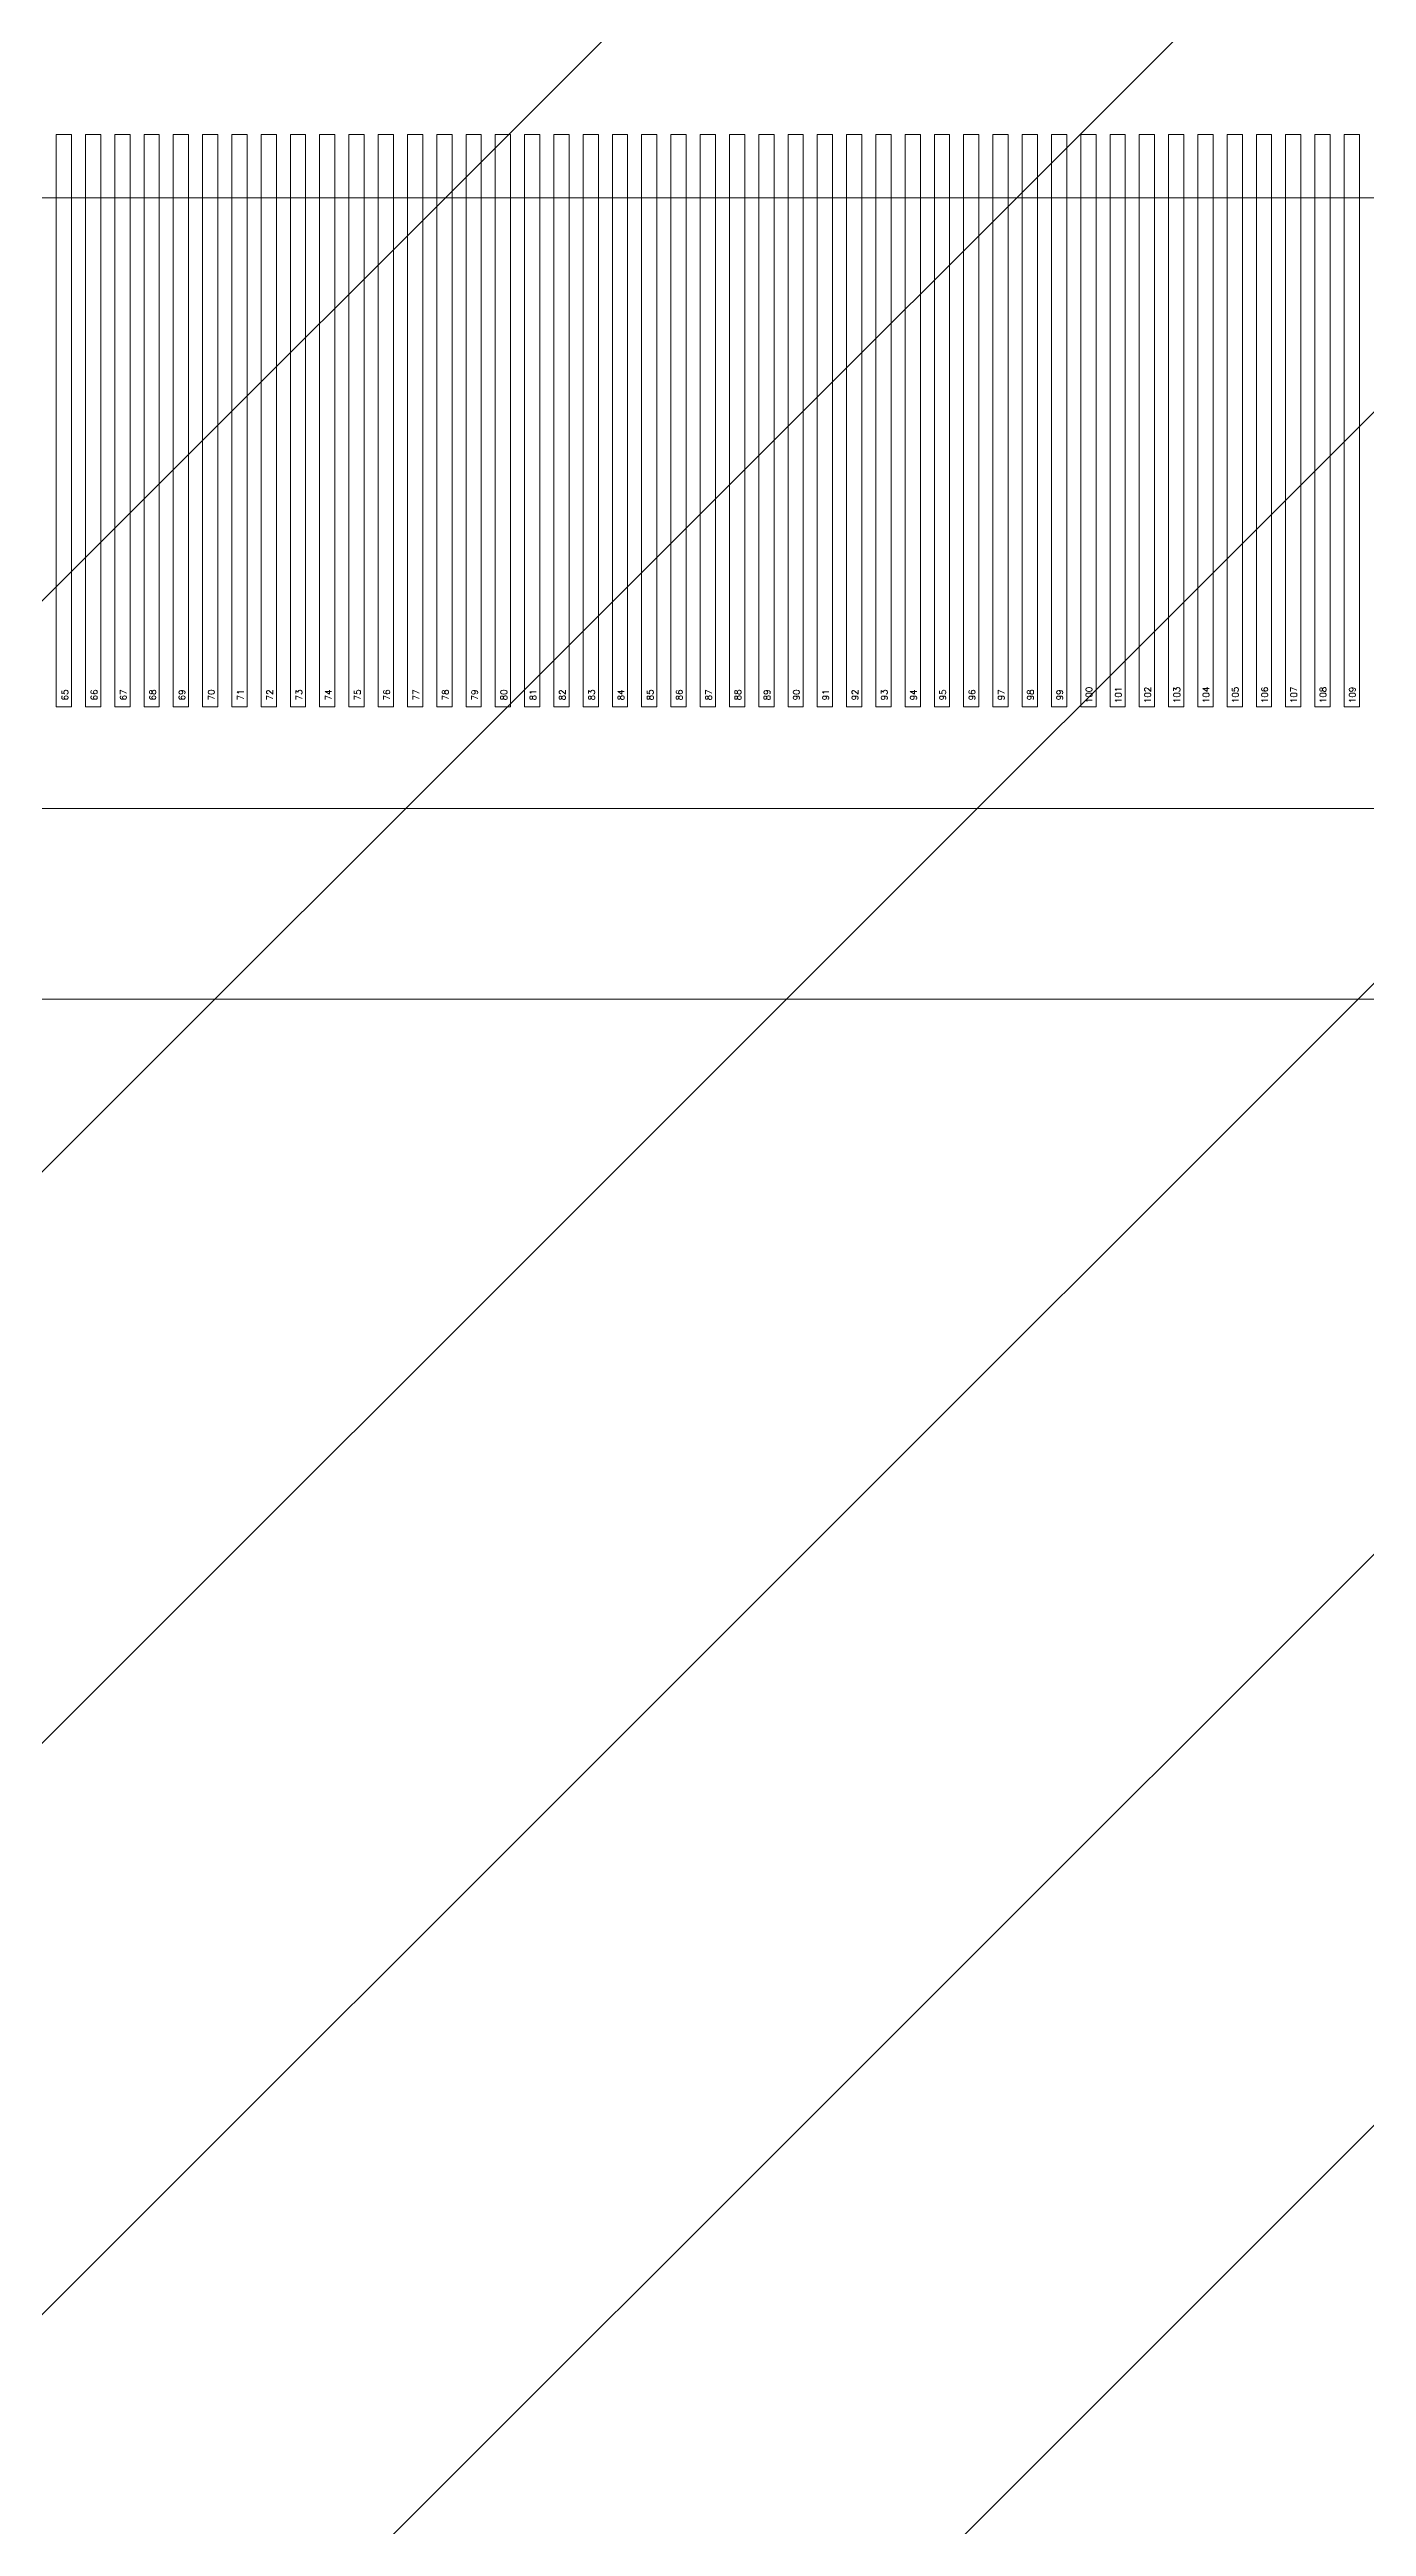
# Model space of a CAD drawing. Header units: millimetres. Extents: x 1845 to 2650, y -178 to 579.
# Drawn here: x 2452.27 to 2453.304, y 282.018 to 283.965 of the extents above; entities that cross this region are included whole.
import ezdxf
from ezdxf.enums import TextEntityAlignment as Align
from ezdxf.lldxf.tags import DXFTag

# ---------------------------------------------------------------- set-up
doc = ezdxf.new("R2010")
doc.units = ezdxf.units.MM
doc.layers.get('0').update_dxf_attribs({"lineweight": 5})
doc.layers.get('Defpoints').update_dxf_attribs({"lineweight": 5})
doc.layers.add('10 Pin_number', color=190, linetype='Continuous')
for name, color, linetype, lineweight in [('CG', 6, 'Continuous', 5), ('COF', 4, 'Continuous', 5), ('DIM', 3, 'Continuous', 5), ('ITO', 2, 'Continuous', 5)]:
    doc.layers.add(name, color=color, linetype=linetype, lineweight=lineweight)
doc.styles.add('RD', font='ROMAND.shx', dxfattribs={"width": 0.8})
doc.styles.get("Standard").update_dxf_attribs({"font": 'txt', "bigfont": 'gbcbig.shx'})
tags = doc.linetypes.add('CENTER', pattern=[0.6, 0.375, -0.075, 0.075, -0.075]).pattern_tags.tags
tags[10:11] = [DXFTag(74, 4), DXFTag(75, 0), DXFTag(340, '0'), DXFTag(46, 1.0), DXFTag(50, 0.0), DXFTag(44, 0.0), DXFTag(45, 0.0)]
tags[8:9] = [DXFTag(74, 4), DXFTag(75, 0), DXFTag(340, '0'), DXFTag(46, 1.0), DXFTag(50, 0.0), DXFTag(44, 0.0), DXFTag(45, 0.0)]
tags[6:7] = [DXFTag(74, 4), DXFTag(75, 0), DXFTag(340, '0'), DXFTag(46, 1.0), DXFTag(50, 0.0), DXFTag(44, 0.0), DXFTag(45, 0.0)]
tags[4:5] = [DXFTag(74, 4), DXFTag(75, 0), DXFTag(340, '0'), DXFTag(46, 1.0), DXFTag(50, 0.0), DXFTag(44, 0.0), DXFTag(45, 0.0)]
doc.dimstyles.new('DIM', dxfattribs={"dimtxt": 0.8, "dimasz": 0.8, "dimexe": 0, "dimexo": 0.5, "dimgap": 0.11, "dimtad": 0, "dimzin": 1, "dimdsep": 46, "dimtxsty": 'RD', "dimcen": 0, "dimclrd": 256, "dimclre": 256, "dimclrt": 256, "dimadec": 0, "dimazin": 0, "dimtm": 1e-09, "dimtfac": 1, "dimtofl": 0, "dimtmove": 0, "dimatfit": 3, "dimfxl": 1, "dimlwe": -1, "dimarcsym": 0})

# ---------------------------------------------------------------- blocks, each defined once
blk = doc.blocks.new('R196GRM-001-PNL-V01-A')
at = {"layer": 'ITO', "lineweight": 5}
blk.add_lwpolyline([(1189.8014, 2.4129), (1205.6714, 2.4129, -0.414214), (1214.2714, -6.1871), (1214.2714, -30.1971, -0.414214), (1205.6714, -38.7971), (1189.8014, -38.7971, -0.414214), (1181.2014, -30.1971), (1181.2014, -6.1871, -0.414214)], format="xyb", close=True, dxfattribs=at)
at = {"layer": 'ITO', "color": 255, "linetype": 'Continuous', "ltscale": 0.2}
for points in [[(1195.6719, -38.2671), (1195.6839, -38.2671), (1195.6839, -38.7171), (1195.6719, -38.7171)], [(1195.6949, -38.2671), (1195.7069, -38.2671), (1195.7069, -38.7171), (1195.6949, -38.7171)], [(1195.7179, -38.2671), (1195.7299, -38.2671), (1195.7299, -38.7171), (1195.7179, -38.7171)], [(1195.7409, -38.2671), (1195.7529, -38.2671), (1195.7529, -38.7171), (1195.7409, -38.7171)], [(1195.7639, -38.2671), (1195.7759, -38.2671), (1195.7759, -38.7171), (1195.7639, -38.7171)], [(1195.7869, -38.2671), (1195.7989, -38.2671), (1195.7989, -38.7171), (1195.7869, -38.7171)], [(1195.8099, -38.2671), (1195.8219, -38.2671), (1195.8219, -38.7171), (1195.8099, -38.7171)], [(1195.8329, -38.2671), (1195.8449, -38.2671), (1195.8449, -38.7171), (1195.8329, -38.7171)], [(1195.8559, -38.2671), (1195.8679, -38.2671), (1195.8679, -38.7171), (1195.8559, -38.7171)], [(1195.8789, -38.2671), (1195.8909, -38.2671), (1195.8909, -38.7171), (1195.8789, -38.7171)], [(1195.9019, -38.2671), (1195.9139, -38.2671), (1195.9139, -38.7171), (1195.9019, -38.7171)], [(1195.9249, -38.2671), (1195.9369, -38.2671), (1195.9369, -38.7171), (1195.9249, -38.7171)], [(1195.9479, -38.2671), (1195.9599, -38.2671), (1195.9599, -38.7171), (1195.9479, -38.7171)], [(1195.9709, -38.2671), (1195.9829, -38.2671), (1195.9829, -38.7171), (1195.9709, -38.7171)], [(1195.9939, -38.2671), (1196.0059, -38.2671), (1196.0059, -38.7171), (1195.9939, -38.7171)], [(1196.0169, -38.2671), (1196.0289, -38.2671), (1196.0289, -38.7171), (1196.0169, -38.7171)], [(1196.0399, -38.2671), (1196.0519, -38.2671), (1196.0519, -38.7171), (1196.0399, -38.7171)], [(1196.0629, -38.2671), (1196.0749, -38.2671), (1196.0749, -38.7171), (1196.0629, -38.7171)], [(1196.0859, -38.2671), (1196.0979, -38.2671), (1196.0979, -38.7171), (1196.0859, -38.7171)], [(1196.1089, -38.2671), (1196.1209, -38.2671), (1196.1209, -38.7171), (1196.1089, -38.7171)], [(1196.1319, -38.2671), (1196.1439, -38.2671), (1196.1439, -38.7171), (1196.1319, -38.7171)], [(1196.1549, -38.2671), (1196.1669, -38.2671), (1196.1669, -38.7171), (1196.1549, -38.7171)], [(1196.1779, -38.2671), (1196.1899, -38.2671), (1196.1899, -38.7171), (1196.1779, -38.7171)], [(1196.2009, -38.2671), (1196.2129, -38.2671), (1196.2129, -38.7171), (1196.2009, -38.7171)], [(1196.2239, -38.2671), (1196.2359, -38.2671), (1196.2359, -38.7171), (1196.2239, -38.7171)], [(1196.2469, -38.2671), (1196.2589, -38.2671), (1196.2589, -38.7171), (1196.2469, -38.7171)], [(1196.2699, -38.2671), (1196.2819, -38.2671), (1196.2819, -38.7171), (1196.2699, -38.7171)], [(1196.2929, -38.2671), (1196.3049, -38.2671), (1196.3049, -38.7171), (1196.2929, -38.7171)], [(1196.3159, -38.2671), (1196.3279, -38.2671), (1196.3279, -38.7171), (1196.3159, -38.7171)], [(1196.3389, -38.2671), (1196.3509, -38.2671), (1196.3509, -38.7171), (1196.3389, -38.7171)], [(1196.3619, -38.2671), (1196.3739, -38.2671), (1196.3739, -38.7171), (1196.3619, -38.7171)], [(1196.3849, -38.2671), (1196.3969, -38.2671), (1196.3969, -38.7171), (1196.3849, -38.7171)], [(1196.4079, -38.2671), (1196.4199, -38.2671), (1196.4199, -38.7171), (1196.4079, -38.7171)], [(1196.4309, -38.2671), (1196.4429, -38.2671), (1196.4429, -38.7171), (1196.4309, -38.7171)], [(1196.4539, -38.2671), (1196.4659, -38.2671), (1196.4659, -38.7171), (1196.4539, -38.7171)], [(1196.4769, -38.2671), (1196.4889, -38.2671), (1196.4889, -38.7171), (1196.4769, -38.7171)], [(1196.4999, -38.2671), (1196.5119, -38.2671), (1196.5119, -38.7171), (1196.4999, -38.7171)], [(1196.5229, -38.2671), (1196.5349, -38.2671), (1196.5349, -38.7171), (1196.5229, -38.7171)], [(1196.5459, -38.2671), (1196.5579, -38.2671), (1196.5579, -38.7171), (1196.5459, -38.7171)], [(1196.5689, -38.2671), (1196.5809, -38.2671), (1196.5809, -38.7171), (1196.5689, -38.7171)], [(1196.5919, -38.2671), (1196.6039, -38.2671), (1196.6039, -38.7171), (1196.5919, -38.7171)], [(1196.6149, -38.2671), (1196.6269, -38.2671), (1196.6269, -38.7171), (1196.6149, -38.7171)], [(1196.6379, -38.2671), (1196.6499, -38.2671), (1196.6499, -38.7171), (1196.6379, -38.7171)], [(1196.6609, -38.2671), (1196.6729, -38.2671), (1196.6729, -38.7171), (1196.6609, -38.7171)], [(1196.6839, -38.2671), (1196.6959, -38.2671), (1196.6959, -38.7171), (1196.6839, -38.7171)]]:
    blk.add_lwpolyline(points, close=True, dxfattribs=at)
at = {"layer": '10 Pin_number'}
for s, p in [('65', (1195.6787, -38.7078)), ('66', (1195.7017, -38.7078)), ('67', (1195.7247, -38.7078)), ('68', (1195.7477, -38.7078)), ('69', (1195.7707, -38.7078)), ('70', (1195.7937, -38.7078)), ('71', (1195.8167, -38.7078)), ('72', (1195.8397, -38.7078)), ('73', (1195.8627, -38.7078)), ('74', (1195.8857, -38.7078)), ('75', (1195.9086, -38.7078)), ('76', (1195.9316, -38.7078)), ('77', (1195.9546, -38.7078)), ('78', (1195.9776, -38.7078)), ('79', (1196.0006, -38.7078)), ('80', (1196.0236, -38.7078)), ('81', (1196.0466, -38.7078)), ('82', (1196.0696, -38.7078)), ('83', (1196.0926, -38.7078)), ('84', (1196.1156, -38.7078)), ('85', (1196.1386, -38.7078)), ('86', (1196.1615, -38.7078)), ('87', (1196.1845, -38.7078)), ('88', (1196.2075, -38.7078)), ('89', (1196.2305, -38.7078)), ('90', (1196.2535, -38.7078)), ('91', (1196.2765, -38.7078)), ('92', (1196.2995, -38.7078)), ('93', (1196.3225, -38.7078)), ('94', (1196.3455, -38.7078)), ('95', (1196.3685, -38.7078)), ('96', (1196.3915, -38.7078)), ('97', (1196.4144, -38.7078)), ('98', (1196.4374, -38.7078)), ('99', (1196.4604, -38.7078)), ('100', (1196.4834, -38.7078)), ('101', (1196.5064, -38.7078)), ('102', (1196.5294, -38.7078)), ('103', (1196.5524, -38.7078)), ('104', (1196.5754, -38.7078)), ('105', (1196.5984, -38.7078)), ('106', (1196.6214, -38.7078)), ('107', (1196.6443, -38.7078)), ('108', (1196.6673, -38.7078)), ('109', (1196.6903, -38.7078))]:
    blk.add_text(s, height=0.005, rotation=90, dxfattribs=at).set_placement(p, align=Align.MIDDLE_CENTER)
blk = doc.blocks.new('R196GRM-001-PNLA-V01-A')
at = {"layer": 'ITO', "linetype": 'CENTER', "lineweight": 5}
blk.add_blockref('R196GRM-001-PNL-V01-A', (488.7815, -123.8999), dxfattribs=at)
blk = doc.blocks.new('*D76')
at = {"layer": 'Defpoints', "color": 0, "lineweight": 5, "transparency": 16777216}
for p in [(2421.8302, 324.5785), (2454.3393, 324.5785), (2448.2215, 283.3685)]:
    blk.add_point(p, dxfattribs=at)
at = {"layer": 'DIM', "transparency": 16777216}
for p, q in [((2453.8393, 324.5785), (2421.8302, 324.5785)), ((2447.7215, 283.3685), (2421.8302, 283.3685))]:
    blk.add_line(p, q, dxfattribs=at)
at = {"layer": 'DIM', "lineweight": -2, "transparency": 16777216}
for p, q in [((2421.8302, 323.7785), (2421.8302, 316.2274)), ((2421.8302, 284.1685), (2421.8302, 296.5331))]:
    blk.add_line(p, q, dxfattribs=at)
at = {"layer": 'DIM', "lineweight": 5, "transparency": 16777216}
for points in [[(2421.6969, 323.7785), (2421.9635, 323.7785), (2421.8302, 324.5785)], [(2421.6969, 284.1685), (2421.9635, 284.1685), (2421.8302, 283.3685)]]:
    blk.add_solid(points, dxfattribs=at)
at = {"layer": 'DIM', "lineweight": 5, "transparency": 16777216, "insert": (2421.8302, 306.3802), "char_height": 1.2, "attachment_point": 5, "rotation": 90, "style": 'RD'}
blk.add_mtext('41.21±0.15(Panel Outline)', dxfattribs=at)
blk = doc.blocks.new('*D89')
at = {"layer": 'Defpoints', "color": 0, "lineweight": 5, "transparency": 16777216}
for p in [(2418.6859, 326.0095), (2454.3393, 326.0095), (2449.6036, 281.9395)]:
    blk.add_point(p, dxfattribs=at)
at = {"layer": 'DIM', "lineweight": 5, "transparency": 16777216}
for p, q in [((2453.8393, 326.0095), (2418.6859, 326.0095)), ((2418.6859, 325.2095), (2418.6859, 309.6845)), ((2418.6859, 282.7395), (2418.6859, 298.2645)), ((2449.1036, 281.9395), (2418.6859, 281.9395))]:
    blk.add_line(p, q, dxfattribs=at)
for points in [[(2418.5526, 325.2095), (2418.8193, 325.2095), (2418.6859, 326.0095)], [(2418.5526, 282.7395), (2418.8193, 282.7395), (2418.6859, 281.9395)]]:
    blk.add_solid(points, dxfattribs=at)
at = {"layer": 'DIM', "lineweight": 5, "transparency": 16777216, "insert": (2418.6859, 303.9745), "char_height": 1.2, "attachment_point": 5, "rotation": 90, "style": 'RD'}
blk.add_mtext('44.07%%P0.03 OD', dxfattribs=at)
blk = doc.blocks.new('R196GRK-001-CVL-V01-A')
at = {"layer": 'CG', "linetype": 'Continuous'}
h = blk.add_hatch(dxfattribs=at)
h.set_pattern_fill('ANSI31', color=256, scale=0.1, style=0)
edge = h.paths.add_edge_path(flags=16)
edge.add_line((2173.2977, 305.6313), (2188.0627, 305.6313))
edge.add_arc((2188.0627, 297.2313), 8.4, 0, 90, ccw=False)
edge.add_line((2196.4627, 297.2313), (2196.4627, 274.3283))
edge.add_arc((2189.1627, 274.3283), 7.3, 270, 360, ccw=False)
edge.add_line((2189.1627, 267.0283), (2172.1977, 267.0283))
edge.add_arc((2172.1977, 274.3283), 7.3, 180, 270, ccw=False)
edge.add_line((2164.8977, 274.3283), (2164.8977, 297.2313))
edge.add_arc((2173.2977, 297.2313), 8.4, 90, 180, ccw=False)
edge = h.paths.add_edge_path()
edge.add_line((2163.0002, 298.0148), (2163.0002, 273.5448))
edge.add_arc((2172.8002, 273.5448), 9.8, 180, 270)
edge.add_line((2172.8002, 263.7448), (2188.5602, 263.7448))
edge.add_arc((2188.5602, 273.5448), 9.8, 270, 360)
edge.add_line((2198.3602, 273.5448), (2198.3602, 298.0148))
edge.add_arc((2188.5602, 298.0148), 9.8, 0, 90)
edge.add_line((2188.5602, 307.8148), (2172.8002, 307.8148))
edge.add_arc((2172.8002, 298.0148), 9.8, 90, 180)

msp = doc.modelspace()

# ---------------------------------------------------------------- linework, layer by layer
at = {"layer": 'COF', "linetype": 'Continuous'}
msp.add_lwpolyline([(2458.1478, 283.8485), (2450.5308, 283.8485, 0.414214), (2450.3308, 283.6485), (2450.3308, 283.4485, 0.414214), (2450.4308, 283.3485), (2450.5029, 283.3485, -0.414214), (2450.6029, 283.2485), (2450.6029, 281.4277, -0.180243), (2450.5298, 281.2314), (2449.0624, 279.5357, 0.180243), (2448.9893, 279.3394), (2448.9893, 275.7488, -0.267949), (2448.8893, 275.5756), (2448.6942, 275.463, 0.267949), (2448.5942, 275.2897), (2448.5942, 273.1331, 0.414214), (2448.8942, 272.8331), (2459.7842, 272.8331, 0.414214)], format="xyb", dxfattribs=at)
at = {"layer": 'COF', "color": 6, "linetype": 'Continuous'}
msp.add_lwpolyline([(2458.0755, 283.2185), (2450.6029, 283.2185)], dxfattribs=at)

# ---------------------------------------------------------------- block references
at = {"lineweight": 5}
msp.add_blockref('R196GRK-001-CVL-V01-A', (273.6591, 18.1946), dxfattribs=at)
at = {"layer": 'ITO', "lineweight": 5}
msp.add_blockref('R196GRM-001-PNLA-V01-A', (767.8214, 446.0655), dxfattribs=at)

# ---------------------------------------------------------------- dimensions: what is measured, and where the dimension line sits
at = {"layer": 'DIM', "lineweight": 5}
dim = msp.add_linear_dim(base=(2418.6859, 326.0095), p1=(2449.6036, 281.9395), p2=(2454.3393, 326.0095), angle=90, text='<>%%P0.03 OD', dimstyle='DIM', override={"dimtxt": 1.2, "dimfxl": 0.8, "dimlwd": 5, "dimlwe": 5, "dimarcsym": 1}, dxfattribs=at)
dim.commit()
dim.dimension.update_dxf_attribs({"geometry": '*D89', "text_midpoint": (2418.6859, 303.9745)})
dim = msp.add_linear_dim(base=(2421.8302, 324.5785), p1=(2448.2215, 283.3685), p2=(2454.3393, 324.5785), angle=90, text='<>(Panel Outline)', dimstyle='DIM', override={"dimtxt": 1.2, "dimtol": 1, "dimtp": 0.15, "dimtm": 0.15}, dxfattribs=at)
dim.commit()
dim.dimension.update_dxf_attribs({"geometry": '*D76', "text_midpoint": (2421.8302, 306.3802), "dimtype": 160})

doc.saveas('drawing.dxf')
